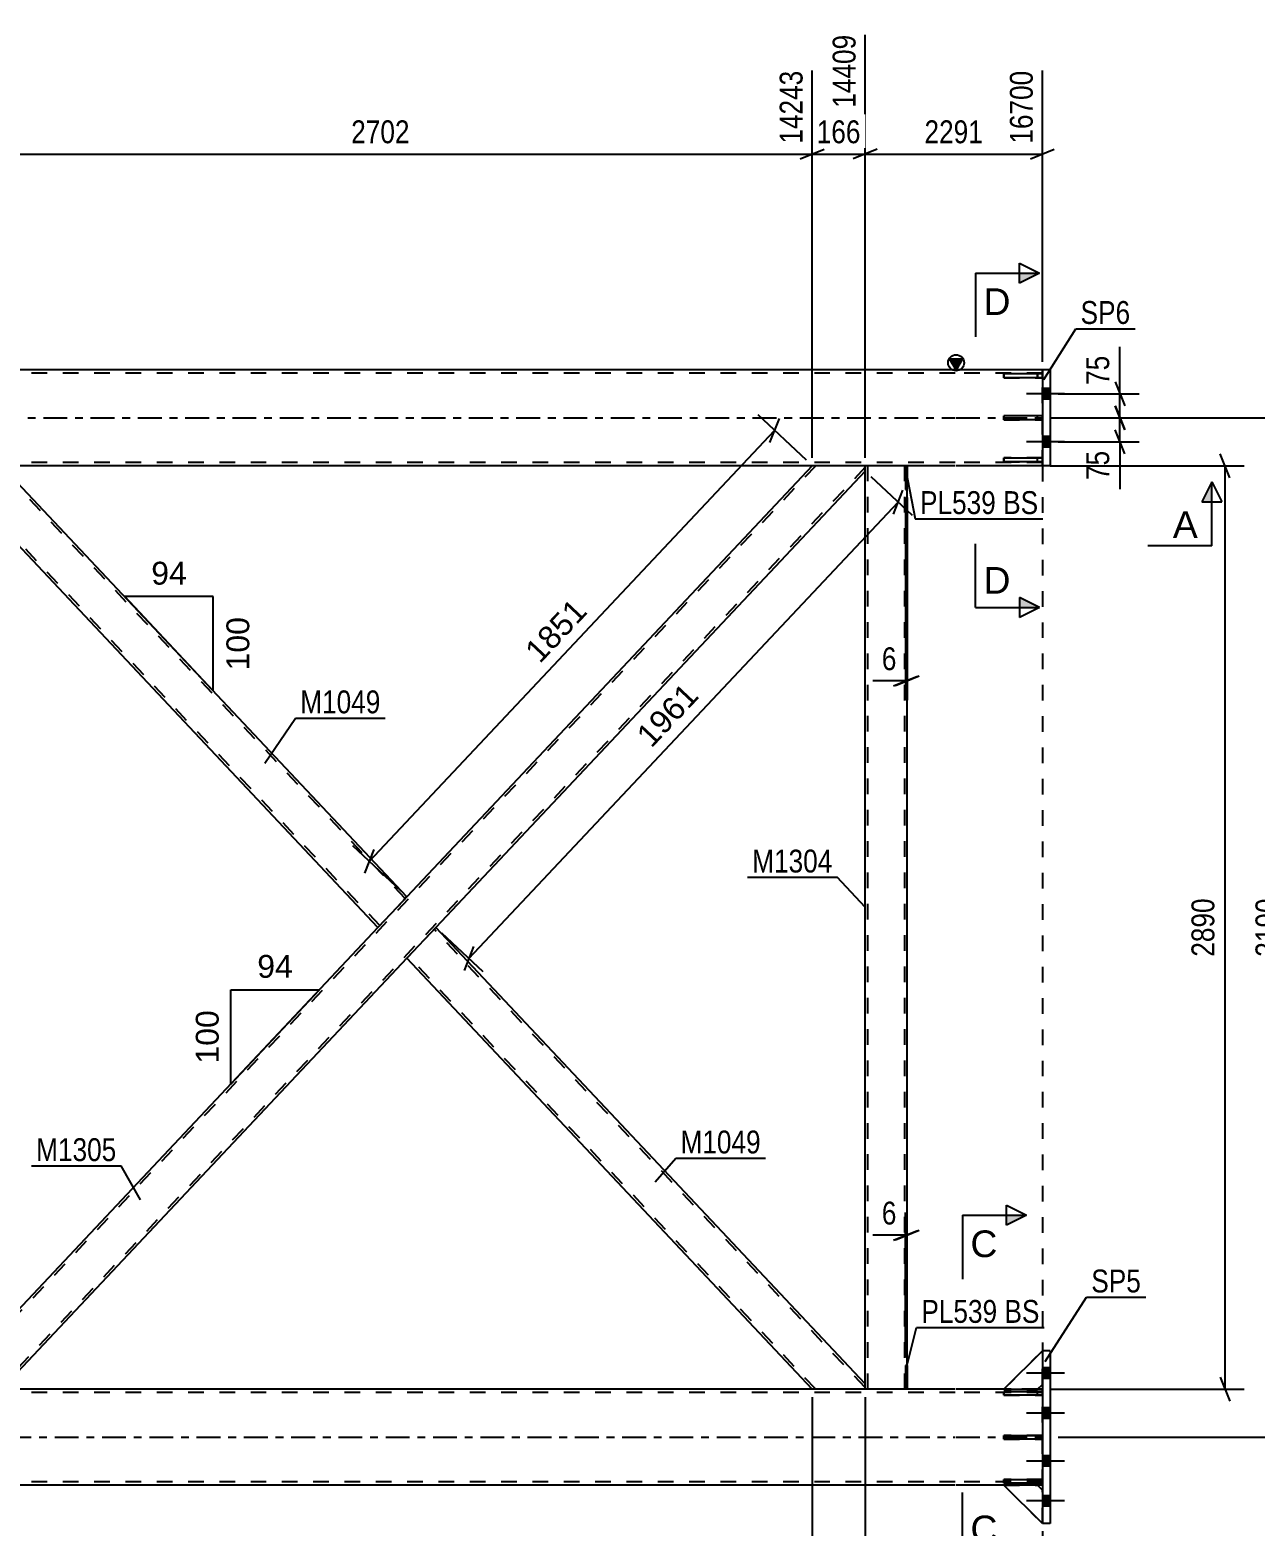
# Model space of a CAD drawing. Header units: millimetres. Extents: x -88 to 753, y -416 to 178.
# Drawn here: x 471.8 to 625.2, y -138.7 to 48.6 of the extents above; entities that cross this region are included whole.
import ezdxf

# ---------------------------------------------------------------- set-up
doc = ezdxf.new("R2010")
doc.units = ezdxf.units.MM
doc.linetypes.add('DXK_LINE_DOT2', pattern=[3.9198, 1.9599, -1.9599])
doc.linetypes.add('DXK_LINE_DOT3', pattern=[5.9187, 2.979, -0.9799, 0.9799, -0.9799])
doc.styles.add('Arial', font='ARIAL.TTF', dxfattribs={"height": 0.2})
doc.styles.add('Arial Narrow', font='ARIALN.TTF', dxfattribs={"height": 0.2})

# ---------------------------------------------------------------- blocks, each defined once
blk = doc.blocks.new('Part-761550090-1689 - 1684')
at = {"color": 7, "linetype": 'DXK_LINE_DOT2'}
for p, q in [((593.74, -133.63), (597.94, -133.63)), ((598.54, -138.43), (593.74, -133.63)), ((597.94, -133.63), (598.54, -134.23)), ((598.54, -134.23), (598.54, -138.43))]:
    blk.add_line(p, q, dxfattribs=at)
blk = doc.blocks.new('Bolt-761550090-1819 - 1684')
at = {"linetype": 'Continuous'}
for points in [[(598.54, -118.94), (598.54, -120.26), (599.54, -120.26), (599.54, -118.94)], [(598.54, -118.94), (598.54, -120.26), (599.54, -120.26), (599.54, -118.94)], [(598.54, -118.94), (598.54, -120.26), (599.54, -120.26), (599.54, -118.94)], [(598.54, -123.94), (598.54, -125.26), (599.54, -125.26), (599.54, -123.94)], [(598.54, -123.94), (598.54, -125.26), (599.54, -125.26), (599.54, -123.94)], [(598.54, -129.94), (598.54, -131.26), (599.54, -131.26), (599.54, -129.94)], [(598.54, -129.94), (598.54, -131.26), (599.54, -131.26), (599.54, -129.94)], [(598.54, -134.94), (598.54, -136.26), (599.54, -136.26), (599.54, -134.94)], [(598.54, -134.94), (598.54, -136.26), (599.54, -136.26), (599.54, -134.94)], [(598.54, -134.94), (598.54, -136.26), (599.54, -136.26), (599.54, -134.94)]]:
    blk.add_hatch(color=1, dxfattribs=at).paths.add_polyline_path(points)
at = {"color": 1, "linetype": 'Continuous'}
for p, q in [((601.3, -119.6), (596.54, -119.6)), ((601.3, -119.6), (596.54, -119.6)), ((601.3, -119.6), (596.54, -119.6)), ((599.54, -118.94), (598.54, -118.94)), ((599.54, -118.94), (598.54, -118.94)), ((599.54, -118.94), (598.54, -118.94)), ((599.54, -120.26), (598.54, -120.26)), ((599.54, -120.26), (598.54, -120.26)), ((599.54, -120.26), (598.54, -120.26)), ((601.3, -124.6), (596.54, -124.6)), ((601.3, -124.6), (596.54, -124.6)), ((599.54, -123.94), (598.54, -123.94)), ((599.54, -123.94), (598.54, -123.94)), ((599.54, -125.26), (598.54, -125.26)), ((599.54, -125.26), (598.54, -125.26)), ((601.3, -130.6), (596.54, -130.6)), ((601.3, -130.6), (596.54, -130.6)), ((599.54, -129.94), (598.54, -129.94)), ((599.54, -129.94), (598.54, -129.94)), ((599.54, -131.26), (598.54, -131.26)), ((599.54, -131.26), (598.54, -131.26)), ((601.3, -135.6), (596.54, -135.6)), ((601.3, -135.6), (596.54, -135.6)), ((601.3, -135.6), (596.54, -135.6)), ((599.54, -134.94), (598.54, -134.94)), ((599.54, -134.94), (598.54, -134.94)), ((599.54, -134.94), (598.54, -134.94)), ((599.54, -136.26), (598.54, -136.26)), ((599.54, -136.26), (598.54, -136.26)), ((599.54, -136.26), (598.54, -136.26))]:
    blk.add_line(p, q, dxfattribs=at)
blk = doc.blocks.new('Part-761550090-1692 - 1684')
at = {"color": 2, "linetype": 'Continuous'}
for p, q in [((598.54, -138.43), (593.74, -133.63)), ((597.94, -133.63), (593.74, -133.63)), ((597.94, -133.63), (598.54, -134.23)), ((598.54, -138.4), (598.54, -138.43))]:
    blk.add_line(p, q, dxfattribs=at)
at = {"color": 7, "linetype": 'DXK_LINE_DOT2'}
blk.add_line((598.54, -138.4), (598.54, -134.23), dxfattribs=at)
blk = doc.blocks.new('Part-761550090-1707 - 1684')
at = {"color": 7, "linetype": 'DXK_LINE_DOT2'}
for p, q in [((581.4, -6), (581.64, -6)), ((581.4, -6), (581.4, -8.98)), ((581.64, -6), (581.64, -8.98)), ((581.4, -8.98), (581.64, -8.98))]:
    blk.add_line(p, q, dxfattribs=at)
blk = doc.blocks.new('Part-761550090-1776 - 1684')
at = {"color": 7, "linetype": 'DXK_LINE_DOT2'}
for p, q in [((598.54, 5.5), (593.74, 5.5)), ((593.74, 5.5), (593.74, 5.02)), ((593.74, 5.02), (598.54, 5.02)), ((597.94, 5.5), (597.94, 5.02)), ((598.54, 5.02), (598.54, 5.5))]:
    blk.add_line(p, q, dxfattribs=at)
blk = doc.blocks.new('Part-761550090-1712 - 1684')
at = {"color": 2, "linetype": 'Continuous'}
for p, q in [((581.64, -6), (581.4, -6)), ((581.4, -6), (581.4, -8.98)), ((581.64, -8.98), (581.64, -6)), ((581.4, -8.98), (581.64, -8.98))]:
    blk.add_line(p, q, dxfattribs=at)
blk = doc.blocks.new('Part-761550090-1908 - 1684')
at = {"color": 2, "linetype": 'Continuous'}
for p, q in [((598.54, 5.5), (593.74, 5.5)), ((593.74, 5.02), (593.74, 5.5)), ((598.54, 5.02), (593.74, 5.02)), ((598.54, 5.5), (598.54, 5.02))]:
    blk.add_line(p, q, dxfattribs=at)
at = {"color": 7, "linetype": 'DXK_LINE_DOT2'}
blk.add_line((597.94, 5.02), (597.94, 5.5), dxfattribs=at)
blk = doc.blocks.new('Part-761550090-1779 - 1684')
at = {"color": 7, "linetype": 'DXK_LINE_DOT2'}
for p, q in [((598.54, -132.89), (593.74, -132.89)), ((593.74, -132.89), (593.74, -133.37)), ((597.94, -133.37), (597.94, -132.89)), ((598.54, -133.37), (598.54, -132.89)), ((593.74, -133.37), (598.54, -133.37))]:
    blk.add_line(p, q, dxfattribs=at)
blk = doc.blocks.new('Bolt-761550090-1896 - 1684')
at = {"linetype": 'Continuous'}
for points in [[(598.54, 3.66), (598.54, 2.34), (599.54, 2.34), (599.54, 3.66)], [(598.54, 3.66), (598.54, 2.34), (599.54, 2.34), (599.54, 3.66)], [(598.54, -2.34), (598.54, -3.66), (599.54, -3.66), (599.54, -2.34)], [(598.54, -2.34), (598.54, -3.66), (599.54, -3.66), (599.54, -2.34)]]:
    blk.add_hatch(color=1, dxfattribs=at).paths.add_polyline_path(points)
at = {"color": 1, "linetype": 'Continuous'}
for p, q in [((601.3, 3), (596.54, 3)), ((601.3, 3), (596.54, 3)), ((599.54, 3.66), (598.54, 3.66)), ((599.54, 3.66), (598.54, 3.66)), ((599.54, 2.34), (598.54, 2.34)), ((599.54, 2.34), (598.54, 2.34)), ((601.3, -3), (596.54, -3)), ((601.3, -3), (596.54, -3)), ((599.54, -2.34), (598.54, -2.34)), ((599.54, -2.34), (598.54, -2.34)), ((599.54, -3.66), (598.54, -3.66)), ((599.54, -3.66), (598.54, -3.66))]:
    blk.add_line(p, q, dxfattribs=at)
blk = doc.blocks.new('Part-761550090-1803 - 1684')
at = {"color": 7, "linetype": 'DXK_LINE_DOT2'}
for p, q in [((587.64, -121.6), (-27.5, -121.6)), ((581.64, -121.6), (581.4, -121.6)), ((598.54, -121.6), (587.74, -121.6)), ((597.94, -121.6), (593.74, -121.6)), ((598.54, -133.6), (598.54, -121.6)), ((587.64, -122), (-40, -122)), ((598.54, -122), (587.74, -122)), ((587.64, -133.2), (-40, -133.2)), ((598.54, -133.2), (587.74, -133.2))]:
    blk.add_line(p, q, dxfattribs=at)
at = {"color": 2, "linetype": 'Continuous'}
for p, q in [((581.4, -121.6), (465.5, -121.6)), ((587.64, -121.6), (581.64, -121.6)), ((593.74, -121.6), (587.74, -121.6)), ((598.54, -121.6), (597.94, -121.6)), ((587.64, -133.6), (-40, -133.6)), ((598.54, -133.6), (587.74, -133.6))]:
    blk.add_line(p, q, dxfattribs=at)
at = {"color": 7, "linetype": 'DXK_LINE_DOT3'}
for p, q in [((-40, -127.6), (587.64, -127.6)), ((587.74, -127.6), (598.54, -127.6))]:
    blk.add_line(p, q, dxfattribs=at)
blk = doc.blocks.new('Part-761550090-1818 - 1684')
at = {"linetype": 'Continuous'}
blk.add_hatch(color=2, dxfattribs=at).paths.add_polyline_path([(587.74, 6), (586.94, 7.4), (588.54, 7.4)])
at = {"color": 2, "linetype": 'Continuous'}
for p, q in [((587.64, 6), (465.5, 6)), ((587.74, 6), (586.94, 7.4)), ((586.94, 7.4), (588.54, 7.4)), ((588.54, 7.4), (587.74, 6)), ((598.54, 6), (587.74, 6)), ((581.4, -6), (0, -6)), ((587.64, -6), (581.64, -6)), ((598.54, -6), (587.74, -6))]:
    blk.add_line(p, q, dxfattribs=at)
at = {"color": 7, "linetype": 'DXK_LINE_DOT2'}
for p, q in [((598.54, -6), (598.54, 6)), ((587.64, 5.6), (0, 5.6)), ((598.54, 5.6), (587.74, 5.6)), ((587.64, -5.6), (0, -5.6)), ((598.54, -5.6), (587.74, -5.6)), ((581.64, -6), (581.4, -6))]:
    blk.add_line(p, q, dxfattribs=at)
at = {"color": 7, "linetype": 'DXK_LINE_DOT3'}
for p, q in [((0, 0), (587.64, 0)), ((587.74, 0), (598.54, 0))]:
    blk.add_line(p, q, dxfattribs=at)
at = {"color": 2, "linetype": 'Continuous'}
blk.add_circle((587.74, 6.9), 1, dxfattribs=at)
blk = doc.blocks.new('Part-761550090-1834 - 1684')
at = {"color": 7, "linetype": 'DXK_LINE_DOT2'}
for p, q in [((581.4, -121.6), (581.4, -118.62)), ((581.64, -118.62), (581.4, -118.62)), ((581.64, -121.6), (581.64, -118.62)), ((581.64, -121.6), (581.4, -121.6))]:
    blk.add_line(p, q, dxfattribs=at)
blk = doc.blocks.new('Part-761550090-1839 - 1684')
at = {"color": 2, "linetype": 'Continuous'}
for p, q in [((581.64, -118.62), (581.4, -118.62)), ((581.4, -118.62), (581.4, -121.6)), ((581.64, -118.62), (581.64, -121.6)), ((581.64, -121.6), (581.4, -121.6))]:
    blk.add_line(p, q, dxfattribs=at)
blk = doc.blocks.new('Part-761550090-1905 - 1684')
at = {"color": 2, "linetype": 'Continuous'}
for p, q in [((598.54, 0.24), (593.74, 0.24)), ((593.74, -0.24), (593.74, 0.24)), ((598.54, 0.24), (598.54, -0.24)), ((598.54, -0.24), (593.74, -0.24))]:
    blk.add_line(p, q, dxfattribs=at)
at = {"color": 7, "linetype": 'DXK_LINE_DOT2'}
blk.add_line((597.94, -0.24), (597.94, 0.24), dxfattribs=at)
blk = doc.blocks.new('Part-761550090-1911 - 1684')
at = {"color": 2, "linetype": 'Continuous'}
for p, q in [((593.74, -132.89), (598.54, -132.89)), ((593.74, -133.37), (593.74, -132.89)), ((598.54, -132.89), (598.54, -133.37)), ((598.54, -133.37), (593.74, -133.37))]:
    blk.add_line(p, q, dxfattribs=at)
at = {"color": 7, "linetype": 'DXK_LINE_DOT2'}
blk.add_line((597.94, -133.37), (597.94, -132.89), dxfattribs=at)
blk = doc.blocks.new('Part-761550090-1912 - 1684')
at = {"color": 7, "linetype": 'DXK_LINE_DOT2'}
for p, q in [((598.54, 0.24), (593.74, 0.24)), ((593.74, 0.24), (593.74, -0.24)), ((597.94, -0.24), (597.94, 0.24)), ((598.54, -0.24), (598.54, 0.24)), ((593.74, -0.24), (598.54, -0.24))]:
    blk.add_line(p, q, dxfattribs=at)
blk = doc.blocks.new('Part-761550090-1922 - 1684')
at = {"color": 2, "linetype": 'Continuous'}
for p, q in [((522.62, -63.8), (519, -67.65)), ((576.36, -120.94), (522.62, -63.8)), ((569.73, -121.6), (519, -67.65)), ((576.36, -121.6), (576.36, -120.94))]:
    blk.add_line(p, q, dxfattribs=at)
at = {"color": 7, "linetype": 'DXK_LINE_DOT2'}
for p, q in [((576.36, -121.41), (522.4, -64.03)), ((519.22, -67.42), (519.24, -67.4)), ((570.17, -121.6), (519.22, -67.42)), ((576.36, -121.6), (569.73, -121.6))]:
    blk.add_line(p, q, dxfattribs=at)
blk = doc.blocks.new('Part-761550090-1937 - 1684')
at = {"color": 2, "linetype": 'Continuous'}
for p, q in [((599.54, -116.8), (598.54, -116.8)), ((598.54, -116.8), (598.54, -138.4)), ((599.54, -116.8), (599.54, -138.4)), ((599.54, -138.4), (598.54, -138.4))]:
    blk.add_line(p, q, dxfattribs=at)
blk = doc.blocks.new('Part-761550090-1952 - 1684')
at = {"color": 2, "linetype": 'Continuous'}
for p, q in [((599.54, 6), (598.54, 6)), ((598.54, 6), (598.54, -6)), ((599.54, 6), (599.54, -6)), ((599.54, -6), (598.54, -6))]:
    blk.add_line(p, q, dxfattribs=at)
blk = doc.blocks.new('Part-761550090-1982 - 1684')
at = {"color": 7, "linetype": 'DXK_LINE_DOT2'}
for p, q in [((581.64, -6), (576.36, -6)), ((576.36, -6.66), (576.36, -6)), ((576.68, -121.6), (576.68, -6)), ((581.32, -121.6), (581.32, -6)), ((581.64, -8.98), (581.64, -6)), ((581.64, -121.6), (581.64, -118.62)), ((576.36, -121.6), (576.36, -120.94)), ((581.64, -121.6), (576.36, -121.6))]:
    blk.add_line(p, q, dxfattribs=at)
at = {"color": 2, "linetype": 'Continuous'}
for p, q in [((576.36, -120.94), (576.36, -6.66)), ((581.64, -118.62), (581.64, -8.98))]:
    blk.add_line(p, q, dxfattribs=at)
blk = doc.blocks.new('Part-761550090-2003 - 1684')
at = {"color": 7, "linetype": 'DXK_LINE_DOT2'}
for p, q in [((598.54, -121.89), (593.74, -121.89)), ((593.74, -121.89), (593.74, -122.37)), ((593.74, -122.37), (598.54, -122.37)), ((597.94, -122.37), (597.94, -121.89)), ((598.54, -122.37), (598.54, -121.89))]:
    blk.add_line(p, q, dxfattribs=at)
blk = doc.blocks.new('Part-761550090-2006 - 1684')
at = {"color": 7, "linetype": 'DXK_LINE_DOT2'}
for p, q in [((598.54, -5.02), (593.74, -5.02)), ((593.74, -5.02), (593.74, -5.5)), ((593.74, -5.5), (598.54, -5.5)), ((597.94, -5.5), (597.94, -5.02)), ((598.54, -5.5), (598.54, -5.02))]:
    blk.add_line(p, q, dxfattribs=at)
blk = doc.blocks.new('Part-761550090-2007 - 1684')
at = {"color": 7, "linetype": 'DXK_LINE_DOT2'}
for p, q in [((598.54, -127.39), (593.74, -127.39)), ((593.74, -127.39), (593.74, -127.87)), ((593.74, -127.87), (598.54, -127.87)), ((597.94, -127.87), (597.94, -127.39)), ((598.54, -127.87), (598.54, -127.39))]:
    blk.add_line(p, q, dxfattribs=at)
blk = doc.blocks.new('Part-761550090-2010 - 1684')
at = {"color": 2, "linetype": 'Continuous'}
for p, q in [((593.74, -121.89), (598.54, -121.89)), ((593.74, -122.37), (593.74, -121.89)), ((598.54, -122.37), (593.74, -122.37)), ((598.54, -121.89), (598.54, -122.37))]:
    blk.add_line(p, q, dxfattribs=at)
at = {"color": 7, "linetype": 'DXK_LINE_DOT2'}
blk.add_line((597.94, -122.37), (597.94, -121.89), dxfattribs=at)
blk = doc.blocks.new('Part-761550090-2013 - 1684')
at = {"color": 2, "linetype": 'Continuous'}
for p, q in [((593.74, -5.02), (598.54, -5.02)), ((593.74, -5.5), (593.74, -5.02)), ((598.54, -5.5), (593.74, -5.5)), ((598.54, -5.02), (598.54, -5.5))]:
    blk.add_line(p, q, dxfattribs=at)
at = {"color": 7, "linetype": 'DXK_LINE_DOT2'}
blk.add_line((597.94, -5.5), (597.94, -5.02), dxfattribs=at)
blk = doc.blocks.new('Part-761550090-2016 - 1684')
at = {"color": 2, "linetype": 'Continuous'}
for p, q in [((593.74, -127.39), (598.54, -127.39)), ((593.74, -127.87), (593.74, -127.39)), ((598.54, -127.87), (593.74, -127.87)), ((598.54, -127.39), (598.54, -127.87))]:
    blk.add_line(p, q, dxfattribs=at)
at = {"color": 7, "linetype": 'DXK_LINE_DOT2'}
blk.add_line((597.94, -127.87), (597.94, -127.39), dxfattribs=at)
blk = doc.blocks.new('Part-761550090-2025 - 1684')
at = {"color": 2, "linetype": 'Continuous'}
for p, q in [((598.54, -116.8), (593.74, -121.6)), ((593.74, -121.6), (597.94, -121.6)), ((597.94, -121.6), (598.54, -121))]:
    blk.add_line(p, q, dxfattribs=at)
at = {"color": 7, "linetype": 'DXK_LINE_DOT2'}
blk.add_line((598.54, -121), (598.54, -116.8), dxfattribs=at)
blk = doc.blocks.new('Part-761550090-2028 - 1684')
at = {"color": 7, "linetype": 'DXK_LINE_DOT2'}
for p, q in [((598.54, -116.8), (593.74, -121.6)), ((598.54, -121), (598.54, -116.8)), ((593.74, -121.6), (597.94, -121.6)), ((597.94, -121.6), (598.54, -121))]:
    blk.add_line(p, q, dxfattribs=at)
blk = doc.blocks.new('Part-761550090-2078 - 1684')
at = {"color": 2, "linetype": 'Continuous'}
for p, q in [((461.64, -6.66), (461.64, -6)), ((515.38, -63.8), (461.64, -6.66)), ((519, -59.95), (468.27, -6)), ((518.56, -60.41), (515.38, -63.8)), ((519, -59.95), (518.56, -60.41))]:
    blk.add_line(p, q, dxfattribs=at)
at = {"color": 7, "linetype": 'DXK_LINE_DOT2'}
for p, q in [((468.27, -6), (461.64, -6)), ((515.6, -63.57), (461.64, -6.19)), ((518.78, -60.18), (467.83, -6)), ((518.97, -59.98), (518.56, -60.41)), ((515.6, -63.57), (515.61, -63.55))]:
    blk.add_line(p, q, dxfattribs=at)
blk = doc.blocks.new('Part-761550090-2093 - 1684')
at = {"color": 7, "linetype": 'DXK_LINE_DOT2'}
for p, q in [((570.17, -6), (461.64, -121.41)), ((576.36, -6.19), (467.83, -121.6)), ((576.36, -6), (569.73, -6)), ((519, -59.95), (515.38, -63.8)), ((522.62, -63.8), (519, -67.65)), ((462.32, -120.22), (461.64, -120.94)), ((461.64, -121.6), (461.64, -120.94)), ((468.27, -121.6), (461.64, -121.6))]:
    blk.add_line(p, q, dxfattribs=at)
at = {"color": 2, "linetype": 'Continuous'}
for p, q in [((569.73, -6), (519, -59.95)), ((576.36, -6.66), (522.62, -63.8)), ((576.36, -6.66), (576.36, -6)), ((515.38, -63.8), (462.32, -120.22)), ((519, -67.65), (468.27, -121.6))]:
    blk.add_line(p, q, dxfattribs=at)
blk = doc.blocks.new('Line-761550090-3321 - 1684')
at = {"color": 1, "linetype": 'DXK_LINE_DOT2'}
blk.add_line((598.54, -6), (598.54, -116.8), dxfattribs=at)
blk = doc.blocks.new('AngleDimension-761550090-16241 - 1684')
at = {"color": 7, "linetype": 'Continuous'}
for p, q in [((489.16, -28.22), (483.68, -22.38)), ((494.77, -22.38), (483.68, -22.38)), ((494.77, -34.19), (483.68, -22.38)), ((494.77, -34.19), (494.77, -22.38))]:
    blk.add_line(p, q, dxfattribs=at)
at = {"color": 0}
for points in [[(492.05, -21.48), (492.05, -17.28), (486.4, -17.28), (486.4, -21.48)], [(499.87, -24.35), (495.67, -24.35), (495.67, -32.22), (499.87, -32.22)]]:
    blk.add_wipeout(points, dxfattribs=at)
at = {"color": 3, "style": 'Arial'}
blk.add_text('94', height=2.865, dxfattribs=at).set_placement((487, -20.88))
blk.add_text('100', height=2.865, rotation=90.0002, dxfattribs=at).set_placement((499.27, -31.62))
blk = doc.blocks.new('StraightDimension-761550090-6226 - 1684')
at = {"color": 7, "linetype": 'Continuous'}
for p, q in [((581.4, -9.98), (581.4, -35.34)), ((581.64, -9.98), (581.64, -35.34)), ((579.9, -33.54), (582.9, -32.34)), ((583.14, -32.34), (580.14, -33.54)), ((581.4, -32.94), (581.64, -32.94))]:
    blk.add_line(p, q, dxfattribs=at)
at = {"color": 0}
blk.add_wipeout([(580.88, -32.19), (580.88, -27.99), (577.85, -27.99), (577.85, -32.19)], dxfattribs=at)
at = {"color": 7, "linetype": 'Continuous'}
blk.add_line((581.4, -32.94), (577.32, -32.94), dxfattribs=at)
blk.add_line((581.4, -32.94), (577.32, -32.94), dxfattribs=at)
at = {"color": 3, "style": 'Arial Narrow'}
blk.add_text('6', height=2.86, dxfattribs=at).set_placement((578.45, -31.59))
blk = doc.blocks.new('StraightDimension-761550090-16436 - 1684')
at = {"color": 7, "linetype": 'Continuous'}
for p, q in [((569, -5.31), (562.95, 0.38)), ((514.29, -55.52), (565.03, -1.57)), ((564.44, -3.08), (565.62, -0.07)), ((518.27, -59.26), (512.22, -53.57)), ((514.88, -54.02), (513.7, -57.02))]:
    blk.add_line(p, q, dxfattribs=at)
at = {"color": 0}
blk.add_wipeout([(542.57, -24.36), (539.51, -21.48), (532.6, -28.83), (535.66, -31.71)], dxfattribs=at)
at = {"color": 3, "style": 'Arial'}
blk.add_text('1851', height=2.865, rotation=46.7591, dxfattribs=at).set_placement((535.63, -30.86))
blk = doc.blocks.new('AngleDimension-761550090-16255 - 1684')
at = {"color": 7, "linetype": 'Continuous'}
for p, q in [((496.94, -71.6), (508.04, -71.6)), ((496.94, -83.4), (508.04, -71.6)), ((496.94, -83.4), (496.94, -71.6)), ((501.02, -79.07), (508.04, -71.6))]:
    blk.add_line(p, q, dxfattribs=at)
at = {"color": 0}
for points in [[(505.31, -70.7), (505.31, -66.5), (499.67, -66.5), (499.67, -70.7)], [(496.04, -73.57), (491.84, -73.57), (491.84, -81.44), (496.04, -81.44)]]:
    blk.add_wipeout(points, dxfattribs=at)
at = {"color": 3, "style": 'Arial'}
blk.add_text('94', height=2.865, dxfattribs=at).set_placement((500.27, -70.1))
blk.add_text('100', height=2.865, rotation=90.0002, dxfattribs=at).set_placement((495.44, -80.84))
blk = doc.blocks.new('StraightDimension-761550090-2196 - 1684')
at = {"color": 7, "linetype": 'Continuous'}
for p, q in [((607.66, 4.5), (608.86, 1.5)), ((600.54, 3), (610.66, 3)), ((608.26, 0), (608.26, 3)), ((599.54, 0), (610.66, 0)), ((608.86, -1.5), (607.66, 1.5))]:
    blk.add_line(p, q, dxfattribs=at)
at = {"color": 0}
blk.add_wipeout([(607.51, 8.38), (603.31, 8.38), (603.31, 3.52), (607.51, 3.52)], dxfattribs=at)
at = {"color": 7, "linetype": 'Continuous'}
blk.add_line((608.26, 3), (608.26, 8.91), dxfattribs=at)
blk.add_line((608.26, 3), (608.26, 8.91), dxfattribs=at)
at = {"color": 3, "style": 'Arial Narrow'}
blk.add_text('75', height=2.863, rotation=90.0002, dxfattribs=at).set_placement((606.91, 4.13))
blk = doc.blocks.new('StraightDimension-761550090-2216 - 1684')
at = {"color": 7, "linetype": 'Continuous'}
for p, q in [((599.54, 0), (610.66, 0)), ((607.66, 1.5), (608.86, -1.5)), ((608.26, -3), (608.26, 0)), ((608.86, -4.5), (607.66, -1.5)), ((600.54, -3), (610.66, -3))]:
    blk.add_line(p, q, dxfattribs=at)
at = {"color": 0}
blk.add_wipeout([(607.51, -3.53), (603.31, -3.53), (603.31, -8.38), (607.51, -8.38)], dxfattribs=at)
at = {"color": 7, "linetype": 'Continuous'}
blk.add_line((608.26, -3), (608.26, -8.91), dxfattribs=at)
blk.add_line((608.26, -3), (608.26, -8.91), dxfattribs=at)
at = {"color": 3, "style": 'Arial Narrow'}
blk.add_text('75', height=2.863, rotation=90.0002, dxfattribs=at).set_placement((606.91, -7.78))
blk = doc.blocks.new('StraightDimension-761550090-2771 - 1684')
at = {"color": 7, "linetype": 'Continuous'}
for p, q in [((600.54, 0), (631.83, 0)), ((630.03, -1.5), (628.83, 1.5)), ((629.43, -127.6), (629.43, 0)), ((628.83, -126.1), (630.03, -129.1)), ((600.54, -127.6), (631.83, -127.6))]:
    blk.add_line(p, q, dxfattribs=at)
at = {"color": 0}
blk.add_wipeout([(628.68, -59.54), (624.48, -59.54), (624.48, -68.06), (628.68, -68.06)], dxfattribs=at)
at = {"color": 3, "style": 'Arial Narrow'}
blk.add_text('3190', height=2.863, rotation=90.0002, dxfattribs=at).set_placement((628.08, -67.46))
blk = doc.blocks.new('StraightDimension-761550090-3195 - 1684')
at = {"color": 7, "linetype": 'Continuous'}
for p, q in [((622.02, -7.5), (620.82, -4.5)), ((599.54, -6), (623.82, -6)), ((621.42, -121.6), (621.42, -6)), ((599.54, -121.6), (623.82, -121.6)), ((620.82, -120.1), (622.02, -123.1))]:
    blk.add_line(p, q, dxfattribs=at)
at = {"color": 0}
blk.add_wipeout([(620.67, -59.54), (616.47, -59.54), (616.47, -68.06), (620.67, -68.06)], dxfattribs=at)
at = {"color": 3, "style": 'Arial Narrow'}
blk.add_text('2890', height=2.863, rotation=90.0002, dxfattribs=at).set_placement((620.07, -67.46))
blk = doc.blocks.new('StraightDimension-761550090-6247 - 1684')
at = {"color": 7, "linetype": 'Continuous'}
for p, q in [((581.4, -117.62), (581.4, -99.49)), ((581.64, -117.62), (581.64, -99.49)), ((579.9, -102.94), (582.9, -101.74)), ((583.14, -101.74), (580.14, -102.94)), ((581.4, -102.34), (581.64, -102.34))]:
    blk.add_line(p, q, dxfattribs=at)
at = {"color": 0}
blk.add_wipeout([(580.87, -101.59), (580.87, -97.39), (577.85, -97.39), (577.85, -101.59)], dxfattribs=at)
at = {"color": 7, "linetype": 'Continuous'}
blk.add_line((581.4, -102.34), (577.32, -102.34), dxfattribs=at)
blk.add_line((581.4, -102.34), (577.32, -102.34), dxfattribs=at)
at = {"color": 3, "style": 'Arial Narrow'}
blk.add_text('6', height=2.86, dxfattribs=at).set_placement((578.45, -100.99))
blk = doc.blocks.new('StraightDimension-761550090-15520 - 1684')
at = {"color": 7, "linetype": 'Continuous'}
for p, q in [((576.36, -122.6), (576.36, -163.13)), ((598.54, -139.4), (598.54, -163.13)), ((577.86, -152.08), (574.86, -153.28)), ((576.36, -152.68), (598.54, -152.68)), ((597.04, -153.28), (600.04, -152.08))]:
    blk.add_line(p, q, dxfattribs=at)
at = {"color": 0}
blk.add_wipeout([(591.71, -151.93), (591.71, -147.73), (583.19, -147.73), (583.19, -151.93)], dxfattribs=at)
at = {"color": 0, "linetype": 'Continuous'}
blk.add_wipeout([(597.94, -153.38), (593.74, -153.38), (593.74, -163.73), (597.94, -163.73)], dxfattribs=at)
at = {"color": 3, "style": 'Arial Narrow'}
blk.add_text('2291', height=2.863, dxfattribs=at).set_placement((583.79, -151.33))
at = {"color": 3, "linetype": 'Continuous', "style": 'Arial Narrow'}
blk.add_text('17700', height=2.863, rotation=90.0002, dxfattribs=at).set_placement((597.34, -163.13))
blk = doc.blocks.new('StraightDimension-761550090-15521 - 1684')
at = {"color": 7, "linetype": 'Continuous'}
for p, q in [((569.73, -122.6), (569.73, -163.13)), ((576.36, -122.6), (576.36, -163.13)), ((568.23, -153.28), (571.23, -152.08)), ((569.73, -152.68), (576.36, -152.68)), ((577.86, -152.08), (574.86, -153.28))]:
    blk.add_line(p, q, dxfattribs=at)
at = {"color": 0}
blk.add_wipeout([(576.39, -151.93), (576.39, -147.73), (569.7, -147.73), (569.7, -151.93)], dxfattribs=at)
at = {"color": 0, "linetype": 'Continuous'}
blk.add_wipeout([(575.76, -153.38), (571.56, -153.38), (571.56, -163.73), (575.76, -163.73)], dxfattribs=at)
at = {"color": 3, "style": 'Arial Narrow'}
blk.add_text('166', height=2.863, dxfattribs=at).set_placement((570.3, -151.33))
at = {"color": 3, "linetype": 'Continuous', "style": 'Arial Narrow'}
blk.add_text('15409', height=2.863, rotation=90.0002, dxfattribs=at).set_placement((575.16, -163.13))
blk = doc.blocks.new('StraightDimension-761550090-15522 - 1684')
at = {"color": 7, "linetype": 'Continuous'}
for p, q in [((461.64, -122.6), (461.64, -167.63)), ((569.73, -122.6), (569.73, -163.13)), ((463.14, -152.08), (460.14, -153.28)), ((461.64, -152.68), (569.73, -152.68)), ((568.23, -153.28), (571.23, -152.08))]:
    blk.add_line(p, q, dxfattribs=at)
at = {"color": 0}
blk.add_wipeout([(519.94, -151.93), (519.94, -147.73), (511.43, -147.73), (511.43, -151.93)], dxfattribs=at)
at = {"color": 0, "linetype": 'Continuous'}
blk.add_wipeout([(569.13, -153.38), (564.93, -153.38), (564.93, -163.73), (569.13, -163.73)], dxfattribs=at)
at = {"color": 3, "style": 'Arial Narrow'}
blk.add_text('2702', height=2.863, dxfattribs=at).set_placement((512.03, -151.33))
at = {"color": 3, "linetype": 'Continuous', "style": 'Arial Narrow'}
blk.add_text('15243', height=2.863, rotation=90.0002, dxfattribs=at).set_placement((568.53, -163.13))
blk = doc.blocks.new('StraightDimension-761550090-15884 - 1684')
at = {"color": 7, "linetype": 'Continuous'}
for p, q in [((576.36, -5), (576.36, 47.97)), ((598.54, 7), (598.54, 43.47)), ((577.86, 33.63), (574.86, 32.43)), ((576.36, 33.03), (598.54, 33.03)), ((597.04, 32.43), (600.04, 33.63))]:
    blk.add_line(p, q, dxfattribs=at)
at = {"color": 0, "linetype": 'Continuous'}
blk.add_wipeout([(597.94, 44.07), (593.74, 44.07), (593.74, 33.73), (597.94, 33.73)], dxfattribs=at)
at = {"color": 0}
blk.add_wipeout([(591.71, 33.78), (591.71, 37.98), (583.19, 37.98), (583.19, 33.78)], dxfattribs=at)
at = {"color": 3, "linetype": 'Continuous', "style": 'Arial Narrow'}
blk.add_text('16700', height=2.863, rotation=90.0002, dxfattribs=at).set_placement((597.34, 34.33))
at = {"color": 3, "style": 'Arial Narrow'}
blk.add_text('2291', height=2.863, dxfattribs=at).set_placement((583.79, 34.38))
blk = doc.blocks.new('StraightDimension-761550090-15885 - 1684')
at = {"color": 7, "linetype": 'Continuous'}
for p, q in [((576.36, -5), (576.36, 47.97)), ((569.73, -5), (569.73, 43.47)), ((568.23, 32.43), (571.23, 33.63)), ((569.73, 33.03), (576.36, 33.03)), ((577.86, 33.63), (574.86, 32.43))]:
    blk.add_line(p, q, dxfattribs=at)
at = {"color": 0}
blk.add_wipeout([(576.39, 33.78), (576.39, 37.98), (569.7, 37.98), (569.7, 33.78)], dxfattribs=at)
at = {"color": 3, "style": 'Arial Narrow'}
blk.add_text('166', height=2.863, dxfattribs=at).set_placement((570.3, 34.38))
at = {"color": 0, "linetype": 'Continuous'}
blk.add_wipeout([(575.76, 48.57), (571.56, 48.57), (571.56, 38.23), (575.76, 38.23)], dxfattribs=at)
at = {"color": 3, "linetype": 'Continuous', "style": 'Arial Narrow'}
blk.add_text('14409', height=2.863, rotation=90.0002, dxfattribs=at).set_placement((575.16, 38.83))
blk = doc.blocks.new('StraightDimension-761550090-15886 - 1684')
at = {"color": 7, "linetype": 'Continuous'}
for p, q in [((461.64, -5), (461.64, 43.47)), ((569.73, -5), (569.73, 43.47)), ((463.14, 33.63), (460.14, 32.43)), ((461.64, 33.03), (569.73, 33.03)), ((568.23, 32.43), (571.23, 33.63))]:
    blk.add_line(p, q, dxfattribs=at)
at = {"color": 0, "linetype": 'Continuous'}
blk.add_wipeout([(569.13, 44.07), (564.93, 44.07), (564.93, 33.73), (569.13, 33.73)], dxfattribs=at)
at = {"color": 0}
blk.add_wipeout([(519.94, 33.78), (519.94, 37.98), (511.43, 37.98), (511.43, 33.78)], dxfattribs=at)
at = {"color": 3, "linetype": 'Continuous', "style": 'Arial Narrow'}
blk.add_text('14243', height=2.863, rotation=90.0002, dxfattribs=at).set_placement((568.53, 34.33))
at = {"color": 3, "style": 'Arial Narrow'}
blk.add_text('2702', height=2.863, dxfattribs=at).set_placement((512.03, 34.38))
blk = doc.blocks.new('StraightDimension-761550090-16457 - 1684')
at = {"color": 7, "linetype": 'Continuous'}
for p, q in [((577.09, -7.35), (582.24, -12.19)), ((579.9, -12.05), (581.08, -9.04)), ((526.75, -67.68), (580.49, -10.54)), ((523.35, -64.49), (528.5, -69.33)), ((527.34, -66.18), (526.16, -69.19))]:
    blk.add_line(p, q, dxfattribs=at)
at = {"color": 0}
blk.add_wipeout([(556.53, -34.92), (553.47, -32.04), (546.56, -39.4), (549.62, -42.27)], dxfattribs=at)
at = {"color": 3, "style": 'Arial'}
blk.add_text('1961', height=2.865, rotation=46.7591, dxfattribs=at).set_placement((549.59, -41.43))
blk = doc.blocks.new('Mark-761550090-1978 - 1684')
at = {"color": 0}
blk.add_wipeout([(572.27, -56.92), (572.27, -53.92), (562.22, -53.92), (562.22, -56.92)], dxfattribs=at)
blk.add_wipeout([(572.27, -56.92), (572.27, -53.92), (562.22, -53.92), (562.22, -56.92)], dxfattribs=at)
at = {"color": 30, "linetype": 'Continuous'}
for p in [(561.62, -57.52), (576.36, -61.27)]:
    blk.add_line(p, (572.87, -57.52), dxfattribs=at)
at = {"color": 3, "style": 'Arial Narrow'}
blk.add_text('M1304', height=2.863, dxfattribs=at).set_placement((562.22, -56.92))
blk = doc.blocks.new('Mark-761550090-1918 - 1684')
at = {"color": 0}
blk.add_wipeout([(563.3, -92.09), (563.3, -89.09), (553.25, -89.09), (553.25, -92.09)], dxfattribs=at)
blk.add_wipeout([(563.3, -92.09), (563.3, -89.09), (553.25, -89.09), (553.25, -92.09)], dxfattribs=at)
at = {"color": 30, "linetype": 'Continuous'}
for p, q in [((550.09, -95.63), (552.65, -92.69)), ((552.65, -92.69), (563.9, -92.69))]:
    blk.add_line(p, q, dxfattribs=at)
at = {"color": 3, "style": 'Arial Narrow'}
blk.add_text('M1049', height=2.863, dxfattribs=at).set_placement((553.25, -92.09))
blk = doc.blocks.new('Mark-761550090-1933 - 1684')
at = {"color": 0}
blk.add_wipeout([(610.88, -109.49), (610.88, -106.49), (604.67, -106.49), (604.67, -109.49)], dxfattribs=at)
blk.add_wipeout([(610.88, -109.49), (610.88, -106.49), (604.67, -106.49), (604.67, -109.49)], dxfattribs=at)
at = {"color": 30, "linetype": 'Continuous'}
for p, q in [((598.88, -118.13), (604.07, -110.09)), ((604.07, -110.09), (611.48, -110.09))]:
    blk.add_line(p, q, dxfattribs=at)
at = {"color": 3, "style": 'Arial Narrow'}
blk.add_text('SP5', height=2.863, dxfattribs=at).set_placement((604.67, -109.49))
blk = doc.blocks.new('Mark-761550090-1948 - 1684')
at = {"color": 0}
blk.add_wipeout([(609.54, 11.76), (609.54, 14.76), (603.33, 14.76), (603.33, 11.76)], dxfattribs=at)
blk.add_wipeout([(609.54, 11.76), (609.54, 14.76), (603.33, 14.76), (603.33, 11.76)], dxfattribs=at)
at = {"color": 30, "linetype": 'Continuous'}
for p, q in [((598.73, 4.8), (602.73, 11.16)), ((602.73, 11.16), (610.14, 11.16))]:
    blk.add_line(p, q, dxfattribs=at)
at = {"color": 3, "style": 'Arial Narrow'}
blk.add_text('SP6', height=2.863, dxfattribs=at).set_placement((603.33, 11.76))
blk = doc.blocks.new('Mark-761550090-2074 - 1684')
at = {"color": 0}
blk.add_wipeout([(515.7, -36.99), (515.7, -33.99), (505.65, -33.99), (505.65, -36.99)], dxfattribs=at)
blk.add_wipeout([(515.7, -36.99), (515.7, -33.99), (505.65, -33.99), (505.65, -36.99)], dxfattribs=at)
at = {"color": 30, "linetype": 'Continuous'}
for p, q in [((501.22, -43.25), (505.05, -37.59)), ((505.05, -37.59), (516.3, -37.59))]:
    blk.add_line(p, q, dxfattribs=at)
at = {"color": 3, "style": 'Arial Narrow'}
blk.add_text('M1049', height=2.863, dxfattribs=at).set_placement((505.65, -36.99))
blk = doc.blocks.new('Mark-761550090-2089 - 1684')
at = {"color": 0}
blk.add_wipeout([(482.64, -93.05), (482.64, -90.05), (472.59, -90.05), (472.59, -93.05)], dxfattribs=at)
blk.add_wipeout([(482.64, -93.05), (482.64, -90.05), (472.59, -90.05), (472.59, -93.05)], dxfattribs=at)
at = {"color": 30, "linetype": 'Continuous'}
for p in [(471.99, -93.65), (485.65, -97.89)]:
    blk.add_line(p, (483.24, -93.65), dxfattribs=at)
at = {"color": 3, "style": 'Arial Narrow'}
blk.add_text('M1305', height=2.863, dxfattribs=at).set_placement((472.59, -93.05))
blk = doc.blocks.new('SectionMark-761550090-3243 - 1684')
at = {"linetype": 'Continuous'}
blk.add_hatch(color=6, dxfattribs=at).paths.add_polyline_path([(619.75, -10.52), (618.5, -10.52), (619.75, -8.02)])
at = {"color": 6, "linetype": 'Continuous'}
for p, q in [((619.75, -8.02), (618.5, -10.52)), ((619.74, -16.02), (619.75, -8.02)), ((619.75, -8.02), (621, -10.52)), ((618.5, -10.52), (621, -10.52)), ((619.74, -16.02), (611.74, -16.01))]:
    blk.add_line(p, q, dxfattribs=at)
at = {"color": 0, "linetype": 'Continuous'}
blk.add_wipeout([(617.99, -15.02), (618, -11.52), (614.89, -11.52), (614.88, -15.02)], dxfattribs=at)
at = {"color": 3, "linetype": 'Continuous', "style": 'Arial'}
blk.add_text('A', height=3.34, rotation=-0.063, dxfattribs=at).set_placement((614.88, -15.02))
blk = doc.blocks.new('SectionMark-761550090-3261 - 1684')
at = {"linetype": 'Continuous'}
for points in [[(594.04, -101.07), (594.04, -99.82), (596.54, -99.82)], [(594.04, -142.52), (594.04, -141.27), (596.54, -142.52)]]:
    blk.add_hatch(color=6, dxfattribs=at).paths.add_polyline_path(points)
at = {"color": 6, "linetype": 'Continuous'}
for p, q in [((594.04, -101.07), (594.04, -98.57)), ((594.04, -98.57), (596.54, -99.82)), ((588.54, -99.82), (588.54, -107.82)), ((588.54, -99.82), (596.54, -99.82)), ((596.54, -99.82), (594.04, -101.07)), ((588.54, -142.52), (588.54, -134.52)), ((596.54, -142.52), (594.04, -141.27)), ((594.04, -141.27), (594.04, -143.77)), ((588.54, -142.52), (596.54, -142.52)), ((596.54, -142.52), (594.04, -143.77))]:
    blk.add_line(p, q, dxfattribs=at)
at = {"color": 0, "linetype": 'Continuous'}
for points in [[(592.91, -105.07), (592.91, -101.57), (589.54, -101.57), (589.54, -105.07)], [(592.91, -140.77), (592.91, -137.27), (589.54, -137.27), (589.54, -140.77)]]:
    blk.add_wipeout(points, dxfattribs=at)
at = {"color": 3, "linetype": 'Continuous', "style": 'Arial'}
for p in [(589.54, -105.07), (589.54, -140.77)]:
    blk.add_text('C', height=3.34, dxfattribs=at).set_placement(p)
blk = doc.blocks.new('SectionMark-761550090-3263 - 1684')
at = {"linetype": 'Continuous'}
for points in [[(595.68, 16.88), (595.68, 18.13), (598.18, 18.13)], [(595.68, -23.76), (595.68, -22.51), (598.18, -23.76)]]:
    blk.add_hatch(color=6, dxfattribs=at).paths.add_polyline_path(points)
at = {"color": 6, "linetype": 'Continuous'}
for p, q in [((595.68, 16.88), (595.68, 19.38)), ((595.68, 19.38), (598.18, 18.13)), ((590.18, 18.13), (590.18, 10.13)), ((590.18, 18.13), (598.18, 18.13)), ((598.18, 18.13), (595.68, 16.88)), ((590.18, -23.76), (590.18, -15.76)), ((590.18, -23.76), (598.18, -23.76)), ((598.18, -23.76), (595.68, -22.51)), ((595.68, -22.51), (595.68, -25.01)), ((598.18, -23.76), (595.68, -25.01))]:
    blk.add_line(p, q, dxfattribs=at)
at = {"color": 0, "linetype": 'Continuous'}
for points in [[(594.55, 12.88), (594.55, 16.38), (591.18, 16.38), (591.18, 12.88)], [(594.55, -22.01), (594.55, -18.51), (591.18, -18.51), (591.18, -22.01)]]:
    blk.add_wipeout(points, dxfattribs=at)
at = {"color": 3, "linetype": 'Continuous', "style": 'Arial'}
for p in [(591.18, 12.88), (591.18, -22.01)]:
    blk.add_text('D', height=3.34, dxfattribs=at).set_placement(p)
blk = doc.blocks.new('MarkSet-761550090-3369 - 1684')
at = {"color": 0}
blk.add_wipeout([(592.9, -113.3), (592.9, -110.3), (583.4, -110.3), (583.4, -113.3)], dxfattribs=at)
blk.add_wipeout([(592.9, -113.3), (592.9, -110.3), (583.4, -110.3), (583.4, -113.3)], dxfattribs=at)
at = {"color": 30, "linetype": 'Continuous'}
blk.add_line((581.46, -119.23), (582.8, -113.9), dxfattribs=at)
at = {"color": 3, "style": 'Arial Narrow'}
blk.add_text('PL539', height=2.863, dxfattribs=at).set_placement((583.4, -113.3))
at = {"color": 0}
blk.add_wipeout([(598.19, -113.3), (598.19, -110.3), (593.8, -110.3), (593.8, -113.3)], dxfattribs=at)
blk.add_wipeout([(598.19, -113.3), (598.19, -110.3), (593.8, -110.3), (593.8, -113.3)], dxfattribs=at)
at = {"color": 30, "linetype": 'Continuous'}
blk.add_line((582.8, -113.9), (598.79, -113.9), dxfattribs=at)
at = {"color": 3, "style": 'Arial Narrow'}
blk.add_text('BS', height=2.863, dxfattribs=at).set_placement((593.8, -113.3))
blk = doc.blocks.new('MarkSet-761550090-16036 - 1684')
at = {"color": 0}
blk.add_wipeout([(592.74, -12.04), (592.74, -9.04), (583.23, -9.04), (583.23, -12.04)], dxfattribs=at)
blk.add_wipeout([(592.74, -12.04), (592.74, -9.04), (583.23, -9.04), (583.23, -12.04)], dxfattribs=at)
at = {"color": 30, "linetype": 'Continuous'}
blk.add_line((581.46, -6.61), (582.63, -12.64), dxfattribs=at)
at = {"color": 3, "style": 'Arial Narrow'}
blk.add_text('PL539', height=2.863, dxfattribs=at).set_placement((583.23, -12.04))
at = {"color": 0}
blk.add_wipeout([(598.02, -12.04), (598.02, -9.04), (593.64, -9.04), (593.64, -12.04)], dxfattribs=at)
blk.add_wipeout([(598.02, -12.04), (598.02, -9.04), (593.64, -9.04), (593.64, -12.04)], dxfattribs=at)
at = {"color": 30, "linetype": 'Continuous'}
blk.add_line((582.63, -12.64), (598.62, -12.64), dxfattribs=at)
at = {"color": 3, "style": 'Arial Narrow'}
blk.add_text('BS', height=2.863, dxfattribs=at).set_placement((593.64, -12.04))

msp = doc.modelspace()

# ---------------------------------------------------------------- block references
for name in ['Part-761550090-1818 - 1684', 'Part-761550090-1952 - 1684', 'Part-761550090-1776 - 1684', 'Part-761550090-1908 - 1684', 'Bolt-761550090-1896 - 1684', 'Part-761550090-1905 - 1684', 'Part-761550090-1912 - 1684', 'Part-761550090-2006 - 1684', 'Part-761550090-2013 - 1684', 'Part-761550090-2078 - 1684', 'Part-761550090-2093 - 1684', 'Part-761550090-1982 - 1684', 'Part-761550090-1707 - 1684', 'Part-761550090-1712 - 1684', 'Line-761550090-3321 - 1684', 'Part-761550090-1922 - 1684', 'Part-761550090-2025 - 1684', 'Part-761550090-2028 - 1684', 'Part-761550090-1937 - 1684', 'Part-761550090-1834 - 1684', 'Part-761550090-1839 - 1684', 'Bolt-761550090-1819 - 1684', 'Part-761550090-1803 - 1684', 'Part-761550090-2003 - 1684', 'Part-761550090-2010 - 1684', 'Part-761550090-2007 - 1684', 'Part-761550090-2016 - 1684', 'Part-761550090-1779 - 1684', 'Part-761550090-1911 - 1684', 'Part-761550090-1689 - 1684', 'Part-761550090-1692 - 1684']:
    msp.add_blockref(name, (0, 0))

# ---------------------------------------------------------------- next in the draw order: block references
for name in ['StraightDimension-761550090-2196 - 1684', 'StraightDimension-761550090-16436 - 1684', 'StraightDimension-761550090-6226 - 1684', 'AngleDimension-761550090-16241 - 1684', 'AngleDimension-761550090-16255 - 1684', 'Mark-761550090-1918 - 1684', 'Mark-761550090-2089 - 1684', 'StraightDimension-761550090-6247 - 1684']:
    msp.add_blockref(name, (0, 0))

# ---------------------------------------------------------------- next in the draw order: block references
for name in ['StraightDimension-761550090-2216 - 1684', 'StraightDimension-761550090-16457 - 1684', 'Mark-761550090-2074 - 1684']:
    msp.add_blockref(name, (0, 0))

# ---------------------------------------------------------------- next in the draw order: block references
for name in ['StraightDimension-761550090-2771 - 1684', 'Mark-761550090-1978 - 1684']:
    msp.add_blockref(name, (0, 0))

# ---------------------------------------------------------------- next in the draw order: block references
msp.add_blockref('StraightDimension-761550090-3195 - 1684', (0, 0))

# ---------------------------------------------------------------- next in the draw order: block references
for name in ['StraightDimension-761550090-15884 - 1684', 'SectionMark-761550090-3243 - 1684', 'Mark-761550090-1933 - 1684', 'StraightDimension-761550090-15520 - 1684']:
    msp.add_blockref(name, (0, 0))

# ---------------------------------------------------------------- next in the draw order: block references
for name in ['StraightDimension-761550090-15885 - 1684', 'Mark-761550090-1948 - 1684', 'SectionMark-761550090-3261 - 1684', 'StraightDimension-761550090-15521 - 1684']:
    msp.add_blockref(name, (0, 0))

# ---------------------------------------------------------------- next in the draw order: block references
for name in ['StraightDimension-761550090-15886 - 1684', 'SectionMark-761550090-3263 - 1684', 'MarkSet-761550090-3369 - 1684', 'StraightDimension-761550090-15522 - 1684']:
    msp.add_blockref(name, (0, 0))

# ---------------------------------------------------------------- next in the draw order: block references
msp.add_blockref('MarkSet-761550090-16036 - 1684', (0, 0))

doc.saveas('drawing.dxf')
